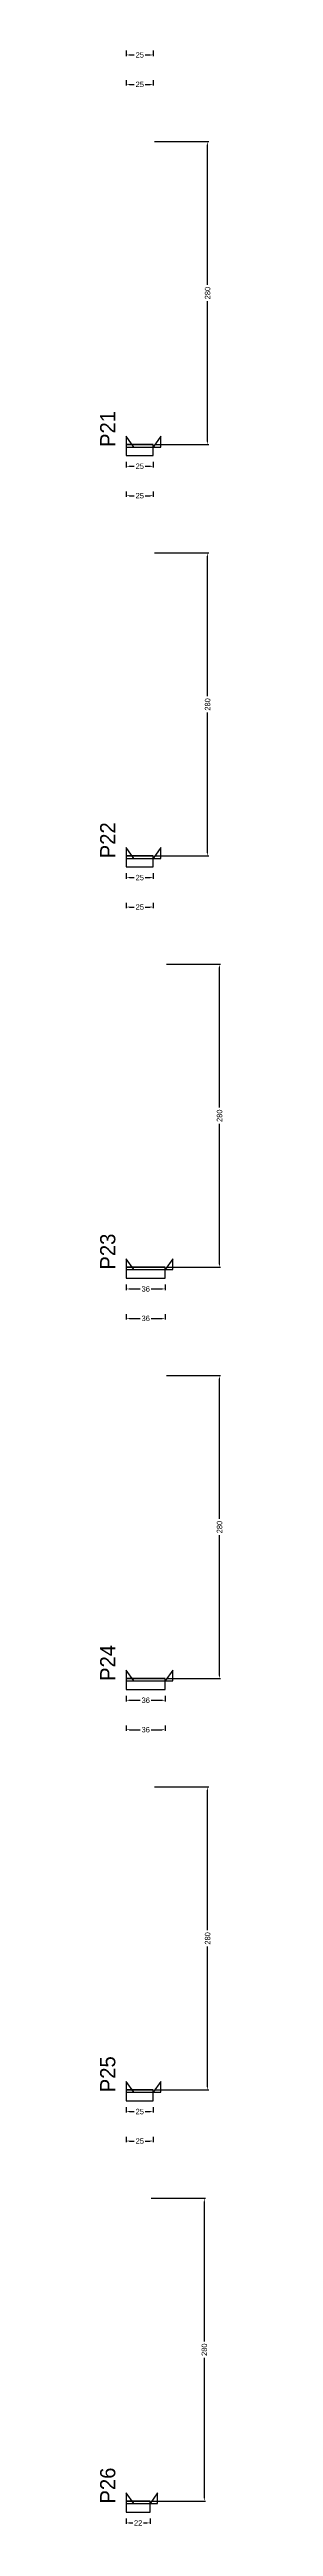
# Model space of a CAD drawing. Header units: centimetres. Extents: x -10500 to 4299, y -38766 to 295.
# Drawn here: x 3976 to 4089, y -9521 to -7233 of the extents above; entities that cross this region are included whole.
import ezdxf

# ---------------------------------------------------------------- set-up
doc = ezdxf.new("R2010")
doc.units = ezdxf.units.CM
for name, color, linetype in [('NOMENCLATURA', 7, 'Continuous'), ('SARR_2.2x10', 60, 'Continuous'), ('SARR_2.2x7', 40, 'Continuous')]:
    doc.layers.add(name, color=color, linetype=linetype)
doc.dimstyles.new('PAINEL-NOVA', dxfattribs={"dimtxt": 5, "dimasz": 3, "dimexe": 1, "dimexo": 1, "dimgap": 1, "dimtad": 1, "dimcen": 2.5, "dimazin": 3, "dimtfac": 1, "dimtmove": 0, "dimatfit": 3})

# ---------------------------------------------------------------- blocks, each defined once
blk = doc.blocks.new('_CLOSEDFILLED')
at = {"color": 0, "linetype": 'BYBLOCK'}
blk.add_solid([(-1, 0.16), (0, 0), (-1, -0.16)], dxfattribs=at)
blk = doc.blocks.new('*D579')
for p, q in [((4000, -7233.8), (4000, -7238.8)), ((4003, -7237.8), (4007.5, -7237.8)), ((4017.5, -7237.8), (4022, -7237.8)), ((4025, -7233.8), (4025, -7238.8))]:
    blk.add_line(p, q)
at = {"layer": 'Defpoints'}
for p in [(4000, -7232.8), (4000, -7237.8), (4025, -7232.8)]:
    blk.add_point(p, dxfattribs=at)
at = {"layer": 'SARR_2.2x10', "xscale": 3, "yscale": 3, "rotation": 180}
blk.add_blockref('_CLOSEDFILLED', (4000, -7237.8), dxfattribs=at)
at = {"layer": 'SARR_2.2x10', "xscale": 3, "yscale": 3}
blk.add_blockref('_CLOSEDFILLED', (4025, -7237.8), dxfattribs=at)
at = {"layer": 'SARR_2.2x10', "insert": (4012.5, -7237.8), "char_height": 5, "attachment_point": 5}
blk.add_mtext('25', dxfattribs=at)
blk = doc.blocks.new('*D584')
for p, q in [((4000, -7261), (4000, -7266)), ((4003, -7265), (4007.5, -7265)), ((4017.5, -7265), (4022, -7265)), ((4025, -7261), (4025, -7266))]:
    blk.add_line(p, q)
at = {"layer": 'Defpoints'}
for p in [(4000, -7260), (4000, -7265), (4025, -7260)]:
    blk.add_point(p, dxfattribs=at)
at = {"layer": 'SARR_2.2x10', "xscale": 3, "yscale": 3, "rotation": 180}
blk.add_blockref('_CLOSEDFILLED', (4000, -7265), dxfattribs=at)
at = {"layer": 'SARR_2.2x10', "xscale": 3, "yscale": 3}
blk.add_blockref('_CLOSEDFILLED', (4025, -7265), dxfattribs=at)
at = {"layer": 'SARR_2.2x10', "insert": (4012.5, -7265), "char_height": 5, "attachment_point": 5}
blk.add_mtext('25', dxfattribs=at)
blk = doc.blocks.new('*D605')
for p, q in [((4000, -7613.8), (4000, -7618.8)), ((4003, -7617.8), (4007.5, -7617.8)), ((4017.5, -7617.8), (4022, -7617.8)), ((4025, -7613.8), (4025, -7618.8))]:
    blk.add_line(p, q)
at = {"layer": 'Defpoints'}
for p in [(4000, -7612.8), (4000, -7617.8), (4025, -7612.8)]:
    blk.add_point(p, dxfattribs=at)
at = {"layer": 'SARR_2.2x10', "xscale": 3, "yscale": 3, "rotation": 180}
blk.add_blockref('_CLOSEDFILLED', (4000, -7617.8), dxfattribs=at)
at = {"layer": 'SARR_2.2x10', "xscale": 3, "yscale": 3}
blk.add_blockref('_CLOSEDFILLED', (4025, -7617.8), dxfattribs=at)
at = {"layer": 'SARR_2.2x10', "insert": (4012.5, -7617.8), "char_height": 5, "attachment_point": 5}
blk.add_mtext('25', dxfattribs=at)
blk = doc.blocks.new('*D606')
for p, q in [((4026, -7317.8), (4076, -7317.8)), ((4075, -7450.3), (4075, -7320.8)), ((4075, -7594.8), (4075, -7465.3)), ((4026, -7597.8), (4076, -7597.8))]:
    blk.add_line(p, q)
at = {"layer": 'Defpoints'}
for p in [(4025, -7317.8), (4025, -7597.8), (4075, -7597.8)]:
    blk.add_point(p, dxfattribs=at)
at = {"layer": 'SARR_2.2x10', "xscale": 3, "yscale": 3}
for p, rotation in [((4075, -7317.8), 90), ((4075, -7597.8), 270)]:
    blk.add_blockref('_CLOSEDFILLED', p, dxfattribs=dict(at, rotation=rotation))
at = {"layer": 'SARR_2.2x10', "insert": (4075, -7457.8), "char_height": 5, "attachment_point": 5, "rotation": 90}
blk.add_mtext('280', dxfattribs=at)
blk = doc.blocks.new('*D607')
for p, q in [((4026, -7317.8), (4076, -7317.8)), ((4075, -7450.3), (4075, -7320.8)), ((4075, -7594.8), (4075, -7465.3)), ((4026, -7597.8), (4076, -7597.8))]:
    blk.add_line(p, q)
at = {"layer": 'Defpoints'}
for p in [(4025, -7317.8), (4025, -7597.8), (4075, -7597.8)]:
    blk.add_point(p, dxfattribs=at)
at = {"layer": 'SARR_2.2x10', "xscale": 3, "yscale": 3}
for p, rotation in [((4075, -7317.8), 90), ((4075, -7597.8), 270)]:
    blk.add_blockref('_CLOSEDFILLED', p, dxfattribs=dict(at, rotation=rotation))
at = {"layer": 'SARR_2.2x10', "insert": (4075, -7457.8), "char_height": 5, "attachment_point": 5, "rotation": 90}
blk.add_mtext('280', dxfattribs=at)
blk = doc.blocks.new('*D608')
for p, q in [((4026, -7317.8), (4076, -7317.8)), ((4075, -7450.3), (4075, -7320.8)), ((4075, -7594.8), (4075, -7465.3)), ((4026, -7597.8), (4076, -7597.8))]:
    blk.add_line(p, q)
at = {"layer": 'Defpoints'}
for p in [(4025, -7317.8), (4025, -7597.8), (4075, -7597.8)]:
    blk.add_point(p, dxfattribs=at)
at = {"layer": 'SARR_2.2x10', "xscale": 3, "yscale": 3}
for p, rotation in [((4075, -7317.8), 90), ((4075, -7597.8), 270)]:
    blk.add_blockref('_CLOSEDFILLED', p, dxfattribs=dict(at, rotation=rotation))
at = {"layer": 'SARR_2.2x10', "insert": (4075, -7457.8), "char_height": 5, "attachment_point": 5, "rotation": 90}
blk.add_mtext('280', dxfattribs=at)
blk = doc.blocks.new('*D609')
for p, q in [((4026, -7317.8), (4076, -7317.8)), ((4075, -7450.3), (4075, -7320.8)), ((4075, -7594.8), (4075, -7465.3)), ((4026, -7597.8), (4076, -7597.8))]:
    blk.add_line(p, q)
at = {"layer": 'Defpoints'}
for p in [(4025, -7317.8), (4025, -7597.8), (4075, -7597.8)]:
    blk.add_point(p, dxfattribs=at)
at = {"layer": 'SARR_2.2x10', "xscale": 3, "yscale": 3}
for p, rotation in [((4075, -7317.8), 90), ((4075, -7597.8), 270)]:
    blk.add_blockref('_CLOSEDFILLED', p, dxfattribs=dict(at, rotation=rotation))
at = {"layer": 'SARR_2.2x10', "insert": (4075, -7457.8), "char_height": 5, "attachment_point": 5, "rotation": 90}
blk.add_mtext('280', dxfattribs=at)
blk = doc.blocks.new('*D610')
for p, q in [((4000, -7641), (4000, -7646)), ((4025, -7641), (4025, -7646)), ((4003, -7645), (4007.5, -7645)), ((4017.5, -7645), (4022, -7645))]:
    blk.add_line(p, q)
at = {"layer": 'Defpoints'}
for p in [(4000, -7640), (4025, -7640), (4000, -7645)]:
    blk.add_point(p, dxfattribs=at)
at = {"layer": 'SARR_2.2x10', "xscale": 3, "yscale": 3, "rotation": 180}
blk.add_blockref('_CLOSEDFILLED', (4000, -7645), dxfattribs=at)
at = {"layer": 'SARR_2.2x10', "xscale": 3, "yscale": 3}
blk.add_blockref('_CLOSEDFILLED', (4025, -7645), dxfattribs=at)
at = {"layer": 'SARR_2.2x10', "insert": (4012.5, -7645), "char_height": 5, "attachment_point": 5}
blk.add_mtext('25', dxfattribs=at)
blk = doc.blocks.new('GRA-E')
at = {"layer": 'SARR_2.2x7'}
blk.add_lwpolyline([(0, 0), (7, 0), (0, 10)], close=True, dxfattribs=at)
blk = doc.blocks.new('GRA-D')
at = {"layer": 'SARR_2.2x7'}
blk.add_lwpolyline([(0, 0), (7, 0), (7, 10)], close=True, dxfattribs=at)
blk = doc.blocks.new('*D631')
for p, q in [((4000, -7993.8), (4000, -7998.8)), ((4003, -7997.8), (4007.5, -7997.8)), ((4017.5, -7997.8), (4022, -7997.8)), ((4025, -7993.8), (4025, -7998.8))]:
    blk.add_line(p, q)
at = {"layer": 'Defpoints'}
for p in [(4000, -7992.8), (4000, -7997.8), (4025, -7992.8)]:
    blk.add_point(p, dxfattribs=at)
at = {"layer": 'SARR_2.2x10', "xscale": 3, "yscale": 3, "rotation": 180}
blk.add_blockref('_CLOSEDFILLED', (4000, -7997.8), dxfattribs=at)
at = {"layer": 'SARR_2.2x10', "xscale": 3, "yscale": 3}
blk.add_blockref('_CLOSEDFILLED', (4025, -7997.8), dxfattribs=at)
at = {"layer": 'SARR_2.2x10', "insert": (4012.5, -7997.8), "char_height": 5, "attachment_point": 5}
blk.add_mtext('25', dxfattribs=at)
blk = doc.blocks.new('*D632')
for p, q in [((4026, -7697.8), (4076, -7697.8)), ((4075, -7830.3), (4075, -7700.8)), ((4075, -7974.8), (4075, -7845.3)), ((4026, -7977.8), (4076, -7977.8))]:
    blk.add_line(p, q)
at = {"layer": 'Defpoints'}
for p in [(4025, -7697.8), (4025, -7977.8), (4075, -7977.8)]:
    blk.add_point(p, dxfattribs=at)
at = {"layer": 'SARR_2.2x10', "xscale": 3, "yscale": 3}
for p, rotation in [((4075, -7697.8), 90), ((4075, -7977.8), 270)]:
    blk.add_blockref('_CLOSEDFILLED', p, dxfattribs=dict(at, rotation=rotation))
at = {"layer": 'SARR_2.2x10', "insert": (4075, -7837.8), "char_height": 5, "attachment_point": 5, "rotation": 90}
blk.add_mtext('280', dxfattribs=at)
blk = doc.blocks.new('*D633')
for p, q in [((4026, -7697.8), (4076, -7697.8)), ((4075, -7830.3), (4075, -7700.8)), ((4075, -7974.8), (4075, -7845.3)), ((4026, -7977.8), (4076, -7977.8))]:
    blk.add_line(p, q)
at = {"layer": 'Defpoints'}
for p in [(4025, -7697.8), (4025, -7977.8), (4075, -7977.8)]:
    blk.add_point(p, dxfattribs=at)
at = {"layer": 'SARR_2.2x10', "xscale": 3, "yscale": 3}
for p, rotation in [((4075, -7697.8), 90), ((4075, -7977.8), 270)]:
    blk.add_blockref('_CLOSEDFILLED', p, dxfattribs=dict(at, rotation=rotation))
at = {"layer": 'SARR_2.2x10', "insert": (4075, -7837.8), "char_height": 5, "attachment_point": 5, "rotation": 90}
blk.add_mtext('280', dxfattribs=at)
blk = doc.blocks.new('*D634')
for p, q in [((4026, -7697.8), (4076, -7697.8)), ((4075, -7830.3), (4075, -7700.8)), ((4075, -7974.8), (4075, -7845.3)), ((4026, -7977.8), (4076, -7977.8))]:
    blk.add_line(p, q)
at = {"layer": 'Defpoints'}
for p in [(4025, -7697.8), (4025, -7977.8), (4075, -7977.8)]:
    blk.add_point(p, dxfattribs=at)
at = {"layer": 'SARR_2.2x10', "xscale": 3, "yscale": 3}
for p, rotation in [((4075, -7697.8), 90), ((4075, -7977.8), 270)]:
    blk.add_blockref('_CLOSEDFILLED', p, dxfattribs=dict(at, rotation=rotation))
at = {"layer": 'SARR_2.2x10', "insert": (4075, -7837.8), "char_height": 5, "attachment_point": 5, "rotation": 90}
blk.add_mtext('280', dxfattribs=at)
blk = doc.blocks.new('*D635')
for p, q in [((4026, -7697.8), (4076, -7697.8)), ((4075, -7830.3), (4075, -7700.8)), ((4075, -7974.8), (4075, -7845.3)), ((4026, -7977.8), (4076, -7977.8))]:
    blk.add_line(p, q)
at = {"layer": 'Defpoints'}
for p in [(4025, -7697.8), (4025, -7977.8), (4075, -7977.8)]:
    blk.add_point(p, dxfattribs=at)
at = {"layer": 'SARR_2.2x10', "xscale": 3, "yscale": 3}
for p, rotation in [((4075, -7697.8), 90), ((4075, -7977.8), 270)]:
    blk.add_blockref('_CLOSEDFILLED', p, dxfattribs=dict(at, rotation=rotation))
at = {"layer": 'SARR_2.2x10', "insert": (4075, -7837.8), "char_height": 5, "attachment_point": 5, "rotation": 90}
blk.add_mtext('280', dxfattribs=at)
blk = doc.blocks.new('*D636')
for p, q in [((4000, -8021), (4000, -8026)), ((4003, -8025), (4007.5, -8025)), ((4017.5, -8025), (4022, -8025)), ((4025, -8021), (4025, -8026))]:
    blk.add_line(p, q)
at = {"layer": 'Defpoints'}
for p in [(4000, -8020), (4000, -8025), (4025, -8020)]:
    blk.add_point(p, dxfattribs=at)
at = {"layer": 'SARR_2.2x10', "xscale": 3, "yscale": 3, "rotation": 180}
blk.add_blockref('_CLOSEDFILLED', (4000, -8025), dxfattribs=at)
at = {"layer": 'SARR_2.2x10', "xscale": 3, "yscale": 3}
blk.add_blockref('_CLOSEDFILLED', (4025, -8025), dxfattribs=at)
at = {"layer": 'SARR_2.2x10', "insert": (4012.5, -8025), "char_height": 5, "attachment_point": 5}
blk.add_mtext('25', dxfattribs=at)
blk = doc.blocks.new('*D657')
for p, q in [((4000, -8373.8), (4000, -8378.8)), ((4036, -8373.8), (4036, -8378.8)), ((4003, -8377.8), (4013, -8377.8)), ((4023, -8377.8), (4033, -8377.8))]:
    blk.add_line(p, q)
at = {"layer": 'Defpoints'}
for p in [(4000, -8372.8), (4036, -8372.8), (4000, -8377.8)]:
    blk.add_point(p, dxfattribs=at)
at = {"layer": 'SARR_2.2x10', "xscale": 3, "yscale": 3, "rotation": 180}
blk.add_blockref('_CLOSEDFILLED', (4000, -8377.8), dxfattribs=at)
at = {"layer": 'SARR_2.2x10', "xscale": 3, "yscale": 3}
blk.add_blockref('_CLOSEDFILLED', (4036, -8377.8), dxfattribs=at)
at = {"layer": 'SARR_2.2x10', "insert": (4018, -8377.8), "char_height": 5, "attachment_point": 5}
blk.add_mtext('36', dxfattribs=at)
blk = doc.blocks.new('*D658')
for p, q in [((4037, -8077.8), (4087, -8077.8)), ((4086, -8210.3), (4086, -8080.8)), ((4086, -8354.8), (4086, -8225.3)), ((4037, -8357.8), (4087, -8357.8))]:
    blk.add_line(p, q)
at = {"layer": 'Defpoints'}
for p in [(4036, -8077.8), (4036, -8357.8), (4086, -8357.8)]:
    blk.add_point(p, dxfattribs=at)
at = {"layer": 'SARR_2.2x10', "xscale": 3, "yscale": 3}
for p, rotation in [((4086, -8077.8), 90), ((4086, -8357.8), 270)]:
    blk.add_blockref('_CLOSEDFILLED', p, dxfattribs=dict(at, rotation=rotation))
at = {"layer": 'SARR_2.2x10', "insert": (4086, -8217.8), "char_height": 5, "attachment_point": 5, "rotation": 90}
blk.add_mtext('280', dxfattribs=at)
blk = doc.blocks.new('*D659')
for p, q in [((4037, -8077.8), (4087, -8077.8)), ((4086, -8210.3), (4086, -8080.8)), ((4086, -8354.8), (4086, -8225.3)), ((4037, -8357.8), (4087, -8357.8))]:
    blk.add_line(p, q)
at = {"layer": 'Defpoints'}
for p in [(4036, -8077.8), (4036, -8357.8), (4086, -8357.8)]:
    blk.add_point(p, dxfattribs=at)
at = {"layer": 'SARR_2.2x10', "xscale": 3, "yscale": 3}
for p, rotation in [((4086, -8077.8), 90), ((4086, -8357.8), 270)]:
    blk.add_blockref('_CLOSEDFILLED', p, dxfattribs=dict(at, rotation=rotation))
at = {"layer": 'SARR_2.2x10', "insert": (4086, -8217.8), "char_height": 5, "attachment_point": 5, "rotation": 90}
blk.add_mtext('280', dxfattribs=at)
blk = doc.blocks.new('*D660')
for p, q in [((4037, -8077.8), (4087, -8077.8)), ((4086, -8210.3), (4086, -8080.8)), ((4086, -8354.8), (4086, -8225.3)), ((4037, -8357.8), (4087, -8357.8))]:
    blk.add_line(p, q)
at = {"layer": 'Defpoints'}
for p in [(4036, -8077.8), (4036, -8357.8), (4086, -8357.8)]:
    blk.add_point(p, dxfattribs=at)
at = {"layer": 'SARR_2.2x10', "xscale": 3, "yscale": 3}
for p, rotation in [((4086, -8077.8), 90), ((4086, -8357.8), 270)]:
    blk.add_blockref('_CLOSEDFILLED', p, dxfattribs=dict(at, rotation=rotation))
at = {"layer": 'SARR_2.2x10', "insert": (4086, -8217.8), "char_height": 5, "attachment_point": 5, "rotation": 90}
blk.add_mtext('280', dxfattribs=at)
blk = doc.blocks.new('*D661')
for p, q in [((4037, -8077.8), (4087, -8077.8)), ((4086, -8210.3), (4086, -8080.8)), ((4086, -8354.8), (4086, -8225.3)), ((4037, -8357.8), (4087, -8357.8))]:
    blk.add_line(p, q)
at = {"layer": 'Defpoints'}
for p in [(4036, -8077.8), (4036, -8357.8), (4086, -8357.8)]:
    blk.add_point(p, dxfattribs=at)
at = {"layer": 'SARR_2.2x10', "xscale": 3, "yscale": 3}
for p, rotation in [((4086, -8077.8), 90), ((4086, -8357.8), 270)]:
    blk.add_blockref('_CLOSEDFILLED', p, dxfattribs=dict(at, rotation=rotation))
at = {"layer": 'SARR_2.2x10', "insert": (4086, -8217.8), "char_height": 5, "attachment_point": 5, "rotation": 90}
blk.add_mtext('280', dxfattribs=at)
blk = doc.blocks.new('*D662')
for p, q in [((4000, -8401), (4000, -8406)), ((4003, -8405), (4013, -8405)), ((4023, -8405), (4033, -8405)), ((4036, -8401), (4036, -8406))]:
    blk.add_line(p, q)
at = {"layer": 'Defpoints'}
for p in [(4000, -8400), (4000, -8405), (4036, -8400)]:
    blk.add_point(p, dxfattribs=at)
at = {"layer": 'SARR_2.2x10', "xscale": 3, "yscale": 3, "rotation": 180}
blk.add_blockref('_CLOSEDFILLED', (4000, -8405), dxfattribs=at)
at = {"layer": 'SARR_2.2x10', "xscale": 3, "yscale": 3}
blk.add_blockref('_CLOSEDFILLED', (4036, -8405), dxfattribs=at)
at = {"layer": 'SARR_2.2x10', "insert": (4018, -8405), "char_height": 5, "attachment_point": 5}
blk.add_mtext('36', dxfattribs=at)
blk = doc.blocks.new('*D683')
for p, q in [((4000, -8753.8), (4000, -8758.8)), ((4003, -8757.8), (4013, -8757.8)), ((4023, -8757.8), (4033, -8757.8)), ((4036, -8753.8), (4036, -8758.8))]:
    blk.add_line(p, q)
at = {"layer": 'Defpoints'}
for p in [(4000, -8752.8), (4000, -8757.8), (4036, -8752.8)]:
    blk.add_point(p, dxfattribs=at)
at = {"layer": 'SARR_2.2x10', "xscale": 3, "yscale": 3, "rotation": 180}
blk.add_blockref('_CLOSEDFILLED', (4000, -8757.8), dxfattribs=at)
at = {"layer": 'SARR_2.2x10', "xscale": 3, "yscale": 3}
blk.add_blockref('_CLOSEDFILLED', (4036, -8757.8), dxfattribs=at)
at = {"layer": 'SARR_2.2x10', "insert": (4018, -8757.8), "char_height": 5, "attachment_point": 5}
blk.add_mtext('36', dxfattribs=at)
blk = doc.blocks.new('*D684')
for p, q in [((4037, -8457.8), (4087, -8457.8)), ((4086, -8590.3), (4086, -8460.8)), ((4086, -8734.8), (4086, -8605.3)), ((4037, -8737.8), (4087, -8737.8))]:
    blk.add_line(p, q)
at = {"layer": 'Defpoints'}
for p in [(4036, -8457.8), (4036, -8737.8), (4086, -8737.8)]:
    blk.add_point(p, dxfattribs=at)
at = {"layer": 'SARR_2.2x10', "xscale": 3, "yscale": 3}
for p, rotation in [((4086, -8457.8), 90), ((4086, -8737.8), 270)]:
    blk.add_blockref('_CLOSEDFILLED', p, dxfattribs=dict(at, rotation=rotation))
at = {"layer": 'SARR_2.2x10', "insert": (4086, -8597.8), "char_height": 5, "attachment_point": 5, "rotation": 90}
blk.add_mtext('280', dxfattribs=at)
blk = doc.blocks.new('*D685')
for p, q in [((4037, -8457.8), (4087, -8457.8)), ((4086, -8590.3), (4086, -8460.8)), ((4086, -8734.8), (4086, -8605.3)), ((4037, -8737.8), (4087, -8737.8))]:
    blk.add_line(p, q)
at = {"layer": 'Defpoints'}
for p in [(4036, -8457.8), (4036, -8737.8), (4086, -8737.8)]:
    blk.add_point(p, dxfattribs=at)
at = {"layer": 'SARR_2.2x10', "xscale": 3, "yscale": 3}
for p, rotation in [((4086, -8457.8), 90), ((4086, -8737.8), 270)]:
    blk.add_blockref('_CLOSEDFILLED', p, dxfattribs=dict(at, rotation=rotation))
at = {"layer": 'SARR_2.2x10', "insert": (4086, -8597.8), "char_height": 5, "attachment_point": 5, "rotation": 90}
blk.add_mtext('280', dxfattribs=at)
blk = doc.blocks.new('*D686')
for p, q in [((4037, -8457.8), (4087, -8457.8)), ((4086, -8590.3), (4086, -8460.8)), ((4086, -8734.8), (4086, -8605.3)), ((4037, -8737.8), (4087, -8737.8))]:
    blk.add_line(p, q)
at = {"layer": 'Defpoints'}
for p in [(4036, -8457.8), (4036, -8737.8), (4086, -8737.8)]:
    blk.add_point(p, dxfattribs=at)
at = {"layer": 'SARR_2.2x10', "xscale": 3, "yscale": 3}
for p, rotation in [((4086, -8457.8), 90), ((4086, -8737.8), 270)]:
    blk.add_blockref('_CLOSEDFILLED', p, dxfattribs=dict(at, rotation=rotation))
at = {"layer": 'SARR_2.2x10', "insert": (4086, -8597.8), "char_height": 5, "attachment_point": 5, "rotation": 90}
blk.add_mtext('280', dxfattribs=at)
blk = doc.blocks.new('*D687')
for p, q in [((4037, -8457.8), (4087, -8457.8)), ((4086, -8590.3), (4086, -8460.8)), ((4086, -8734.8), (4086, -8605.3)), ((4037, -8737.8), (4087, -8737.8))]:
    blk.add_line(p, q)
at = {"layer": 'Defpoints'}
for p in [(4036, -8457.8), (4036, -8737.8), (4086, -8737.8)]:
    blk.add_point(p, dxfattribs=at)
at = {"layer": 'SARR_2.2x10', "xscale": 3, "yscale": 3}
for p, rotation in [((4086, -8457.8), 90), ((4086, -8737.8), 270)]:
    blk.add_blockref('_CLOSEDFILLED', p, dxfattribs=dict(at, rotation=rotation))
at = {"layer": 'SARR_2.2x10', "insert": (4086, -8597.8), "char_height": 5, "attachment_point": 5, "rotation": 90}
blk.add_mtext('280', dxfattribs=at)
blk = doc.blocks.new('*D688')
for p, q in [((4000, -8781), (4000, -8786)), ((4003, -8785), (4013, -8785)), ((4023, -8785), (4033, -8785)), ((4036, -8781), (4036, -8786))]:
    blk.add_line(p, q)
at = {"layer": 'Defpoints'}
for p in [(4000, -8780), (4000, -8785), (4036, -8780)]:
    blk.add_point(p, dxfattribs=at)
at = {"layer": 'SARR_2.2x10', "xscale": 3, "yscale": 3, "rotation": 180}
blk.add_blockref('_CLOSEDFILLED', (4000, -8785), dxfattribs=at)
at = {"layer": 'SARR_2.2x10', "xscale": 3, "yscale": 3}
blk.add_blockref('_CLOSEDFILLED', (4036, -8785), dxfattribs=at)
at = {"layer": 'SARR_2.2x10', "insert": (4018, -8785), "char_height": 5, "attachment_point": 5}
blk.add_mtext('36', dxfattribs=at)
blk = doc.blocks.new('*D709')
for p, q in [((4000, -9133.8), (4000, -9138.8)), ((4003, -9137.8), (4007.5, -9137.8)), ((4017.5, -9137.8), (4022, -9137.8)), ((4025, -9133.8), (4025, -9138.8))]:
    blk.add_line(p, q)
at = {"layer": 'Defpoints'}
for p in [(4000, -9132.8), (4000, -9137.8), (4025, -9132.8)]:
    blk.add_point(p, dxfattribs=at)
at = {"layer": 'SARR_2.2x10', "xscale": 3, "yscale": 3, "rotation": 180}
blk.add_blockref('_CLOSEDFILLED', (4000, -9137.8), dxfattribs=at)
at = {"layer": 'SARR_2.2x10', "xscale": 3, "yscale": 3}
blk.add_blockref('_CLOSEDFILLED', (4025, -9137.8), dxfattribs=at)
at = {"layer": 'SARR_2.2x10', "insert": (4012.5, -9137.8), "char_height": 5, "attachment_point": 5}
blk.add_mtext('25', dxfattribs=at)
blk = doc.blocks.new('*D710')
for p, q in [((4026, -8837.8), (4076, -8837.8)), ((4075, -8970.3), (4075, -8840.8)), ((4075, -9114.8), (4075, -8985.3)), ((4026, -9117.8), (4076, -9117.8))]:
    blk.add_line(p, q)
at = {"layer": 'Defpoints'}
for p in [(4025, -8837.8), (4025, -9117.8), (4075, -9117.8)]:
    blk.add_point(p, dxfattribs=at)
at = {"layer": 'SARR_2.2x10', "xscale": 3, "yscale": 3}
for p, rotation in [((4075, -8837.8), 90), ((4075, -9117.8), 270)]:
    blk.add_blockref('_CLOSEDFILLED', p, dxfattribs=dict(at, rotation=rotation))
at = {"layer": 'SARR_2.2x10', "insert": (4075, -8977.8), "char_height": 5, "attachment_point": 5, "rotation": 90}
blk.add_mtext('280', dxfattribs=at)
blk = doc.blocks.new('*D711')
for p, q in [((4026, -8837.8), (4076, -8837.8)), ((4075, -8970.3), (4075, -8840.8)), ((4075, -9114.8), (4075, -8985.3)), ((4026, -9117.8), (4076, -9117.8))]:
    blk.add_line(p, q)
at = {"layer": 'Defpoints'}
for p in [(4025, -8837.8), (4025, -9117.8), (4075, -9117.8)]:
    blk.add_point(p, dxfattribs=at)
at = {"layer": 'SARR_2.2x10', "xscale": 3, "yscale": 3}
for p, rotation in [((4075, -8837.8), 90), ((4075, -9117.8), 270)]:
    blk.add_blockref('_CLOSEDFILLED', p, dxfattribs=dict(at, rotation=rotation))
at = {"layer": 'SARR_2.2x10', "insert": (4075, -8977.8), "char_height": 5, "attachment_point": 5, "rotation": 90}
blk.add_mtext('280', dxfattribs=at)
blk = doc.blocks.new('*D712')
for p, q in [((4026, -8837.8), (4076, -8837.8)), ((4075, -8970.3), (4075, -8840.8)), ((4075, -9114.8), (4075, -8985.3)), ((4026, -9117.8), (4076, -9117.8))]:
    blk.add_line(p, q)
at = {"layer": 'Defpoints'}
for p in [(4025, -8837.8), (4025, -9117.8), (4075, -9117.8)]:
    blk.add_point(p, dxfattribs=at)
at = {"layer": 'SARR_2.2x10', "xscale": 3, "yscale": 3}
for p, rotation in [((4075, -8837.8), 90), ((4075, -9117.8), 270)]:
    blk.add_blockref('_CLOSEDFILLED', p, dxfattribs=dict(at, rotation=rotation))
at = {"layer": 'SARR_2.2x10', "insert": (4075, -8977.8), "char_height": 5, "attachment_point": 5, "rotation": 90}
blk.add_mtext('280', dxfattribs=at)
blk = doc.blocks.new('*D713')
for p, q in [((4026, -8837.8), (4076, -8837.8)), ((4075, -8970.3), (4075, -8840.8)), ((4075, -9114.8), (4075, -8985.3)), ((4026, -9117.8), (4076, -9117.8))]:
    blk.add_line(p, q)
at = {"layer": 'Defpoints'}
for p in [(4025, -8837.8), (4025, -9117.8), (4075, -9117.8)]:
    blk.add_point(p, dxfattribs=at)
at = {"layer": 'SARR_2.2x10', "xscale": 3, "yscale": 3}
for p, rotation in [((4075, -8837.8), 90), ((4075, -9117.8), 270)]:
    blk.add_blockref('_CLOSEDFILLED', p, dxfattribs=dict(at, rotation=rotation))
at = {"layer": 'SARR_2.2x10', "insert": (4075, -8977.8), "char_height": 5, "attachment_point": 5, "rotation": 90}
blk.add_mtext('280', dxfattribs=at)
blk = doc.blocks.new('*D714')
for p, q in [((4000, -9161), (4000, -9166)), ((4003, -9165), (4007.5, -9165)), ((4017.5, -9165), (4022, -9165)), ((4025, -9161), (4025, -9166))]:
    blk.add_line(p, q)
at = {"layer": 'Defpoints'}
for p in [(4000, -9160), (4000, -9165), (4025, -9160)]:
    blk.add_point(p, dxfattribs=at)
at = {"layer": 'SARR_2.2x10', "xscale": 3, "yscale": 3, "rotation": 180}
blk.add_blockref('_CLOSEDFILLED', (4000, -9165), dxfattribs=at)
at = {"layer": 'SARR_2.2x10', "xscale": 3, "yscale": 3}
blk.add_blockref('_CLOSEDFILLED', (4025, -9165), dxfattribs=at)
at = {"layer": 'SARR_2.2x10', "insert": (4012.5, -9165), "char_height": 5, "attachment_point": 5}
blk.add_mtext('25', dxfattribs=at)
blk = doc.blocks.new('*D735')
for p, q in [((4000, -9513.8), (4000, -9518.8)), ((4003, -9517.8), (4006, -9517.8)), ((4016, -9517.8), (4019, -9517.8)), ((4022, -9513.8), (4022, -9518.8))]:
    blk.add_line(p, q)
at = {"layer": 'Defpoints'}
for p in [(4000, -9512.8), (4000, -9517.8), (4022, -9512.8)]:
    blk.add_point(p, dxfattribs=at)
at = {"layer": 'SARR_2.2x10', "xscale": 3, "yscale": 3, "rotation": 180}
blk.add_blockref('_CLOSEDFILLED', (4000, -9517.8), dxfattribs=at)
at = {"layer": 'SARR_2.2x10', "xscale": 3, "yscale": 3}
blk.add_blockref('_CLOSEDFILLED', (4022, -9517.8), dxfattribs=at)
at = {"layer": 'SARR_2.2x10', "insert": (4011, -9517.8), "char_height": 5, "attachment_point": 5}
blk.add_mtext('22', dxfattribs=at)
blk = doc.blocks.new('*D736')
for p, q in [((4023, -9217.8), (4073, -9217.8)), ((4072, -9350.3), (4072, -9220.8)), ((4072, -9494.8), (4072, -9365.3)), ((4023, -9497.8), (4073, -9497.8))]:
    blk.add_line(p, q)
at = {"layer": 'Defpoints'}
for p in [(4022, -9217.8), (4022, -9497.8), (4072, -9497.8)]:
    blk.add_point(p, dxfattribs=at)
at = {"layer": 'SARR_2.2x10', "xscale": 3, "yscale": 3}
for p, rotation in [((4072, -9217.8), 90), ((4072, -9497.8), 270)]:
    blk.add_blockref('_CLOSEDFILLED', p, dxfattribs=dict(at, rotation=rotation))
at = {"layer": 'SARR_2.2x10', "insert": (4072, -9357.8), "char_height": 5, "attachment_point": 5, "rotation": 90}
blk.add_mtext('280', dxfattribs=at)
blk = doc.blocks.new('*D737')
for p, q in [((4023, -9217.8), (4073, -9217.8)), ((4072, -9350.3), (4072, -9220.8)), ((4072, -9494.8), (4072, -9365.3)), ((4023, -9497.8), (4073, -9497.8))]:
    blk.add_line(p, q)
at = {"layer": 'Defpoints'}
for p in [(4022, -9217.8), (4022, -9497.8), (4072, -9497.8)]:
    blk.add_point(p, dxfattribs=at)
at = {"layer": 'SARR_2.2x10', "xscale": 3, "yscale": 3}
for p, rotation in [((4072, -9217.8), 90), ((4072, -9497.8), 270)]:
    blk.add_blockref('_CLOSEDFILLED', p, dxfattribs=dict(at, rotation=rotation))
at = {"layer": 'SARR_2.2x10', "insert": (4072, -9357.8), "char_height": 5, "attachment_point": 5, "rotation": 90}
blk.add_mtext('280', dxfattribs=at)
blk = doc.blocks.new('*D738')
for p, q in [((4023, -9217.8), (4073, -9217.8)), ((4072, -9350.3), (4072, -9220.8)), ((4072, -9494.8), (4072, -9365.3)), ((4023, -9497.8), (4073, -9497.8))]:
    blk.add_line(p, q)
at = {"layer": 'Defpoints'}
for p in [(4022, -9217.8), (4022, -9497.8), (4072, -9497.8)]:
    blk.add_point(p, dxfattribs=at)
at = {"layer": 'SARR_2.2x10', "xscale": 3, "yscale": 3}
for p, rotation in [((4072, -9217.8), 90), ((4072, -9497.8), 270)]:
    blk.add_blockref('_CLOSEDFILLED', p, dxfattribs=dict(at, rotation=rotation))
at = {"layer": 'SARR_2.2x10', "insert": (4072, -9357.8), "char_height": 5, "attachment_point": 5, "rotation": 90}
blk.add_mtext('280', dxfattribs=at)
blk = doc.blocks.new('*D739')
for p, q in [((4023, -9217.8), (4073, -9217.8)), ((4072, -9350.3), (4072, -9220.8)), ((4072, -9494.8), (4072, -9365.3)), ((4023, -9497.8), (4073, -9497.8))]:
    blk.add_line(p, q)
at = {"layer": 'Defpoints'}
for p in [(4022, -9217.8), (4022, -9497.8), (4072, -9497.8)]:
    blk.add_point(p, dxfattribs=at)
at = {"layer": 'SARR_2.2x10', "xscale": 3, "yscale": 3}
for p, rotation in [((4072, -9217.8), 90), ((4072, -9497.8), 270)]:
    blk.add_blockref('_CLOSEDFILLED', p, dxfattribs=dict(at, rotation=rotation))
at = {"layer": 'SARR_2.2x10', "insert": (4072, -9357.8), "char_height": 5, "attachment_point": 5, "rotation": 90}
blk.add_mtext('280', dxfattribs=at)

msp = doc.modelspace()

# ---------------------------------------------------------------- linework, layer by layer
at = {"layer": 'SARR_2.2x10'}
for p, q in [((4025, -7597.8), (4000, -7597.8)), ((4000, -7597.8), (4000, -7607.8)), ((4000, -7607.8), (4025, -7607.8)), ((4025, -7607.8), (4025, -7597.8)), ((4025, -7977.8), (4000, -7977.8)), ((4000, -7977.8), (4000, -7987.8)), ((4025, -7987.8), (4025, -7977.8)), ((4000, -7987.8), (4025, -7987.8)), ((4036, -8357.8), (4000, -8357.8)), ((4000, -8357.8), (4000, -8367.8)), ((4000, -8367.8), (4036, -8367.8)), ((4036, -8367.8), (4036, -8357.8)), ((4036, -8737.8), (4000, -8737.8)), ((4000, -8737.8), (4000, -8747.8)), ((4036, -8747.8), (4036, -8737.8)), ((4000, -8747.8), (4036, -8747.8)), ((4025, -9117.8), (4000, -9117.8)), ((4000, -9117.8), (4000, -9127.8)), ((4000, -9127.8), (4025, -9127.8)), ((4025, -9127.8), (4025, -9117.8)), ((4022, -9497.8), (4000, -9497.8)), ((4000, -9497.8), (4000, -9507.8)), ((4000, -9507.8), (4022, -9507.8)), ((4022, -9507.8), (4022, -9497.8))]:
    msp.add_line(p, q, dxfattribs=at)
at = {"layer": 'SARR_2.2x7'}
for p, q in [((4025, -7597.8), (4000, -7597.8)), ((4000, -7597.8), (4000, -7600)), ((4000, -7597.8), (4007, -7597.8)), ((4000, -7597.8), (4007, -7597.8)), ((4000, -7597.8), (4007, -7597.8)), ((4000, -7597.8), (4007, -7597.8)), ((4000, -7600), (4025, -7600)), ((4007, -7597.8), (4025, -7597.8)), ((4007, -7597.8), (4025, -7597.8)), ((4007, -7597.8), (4025, -7597.8)), ((4007, -7597.8), (4025, -7597.8)), ((4025, -7600), (4025, -7597.8)), ((4025, -7977.8), (4000, -7977.8)), ((4000, -7977.8), (4000, -7980)), ((4000, -7977.8), (4007, -7977.8)), ((4000, -7977.8), (4007, -7977.8)), ((4000, -7977.8), (4007, -7977.8)), ((4000, -7977.8), (4007, -7977.8)), ((4000, -7980), (4025, -7980)), ((4007, -7977.8), (4025, -7977.8)), ((4007, -7977.8), (4025, -7977.8)), ((4007, -7977.8), (4025, -7977.8)), ((4007, -7977.8), (4025, -7977.8)), ((4025, -7980), (4025, -7977.8)), ((4036, -8357.8), (4000, -8357.8)), ((4000, -8357.8), (4000, -8360)), ((4000, -8357.8), (4007, -8357.8)), ((4000, -8357.8), (4007, -8357.8)), ((4000, -8357.8), (4007, -8357.8)), ((4000, -8357.8), (4007, -8357.8)), ((4000, -8360), (4036, -8360)), ((4007, -8357.8), (4036, -8357.8)), ((4007, -8357.8), (4036, -8357.8)), ((4007, -8357.8), (4036, -8357.8)), ((4007, -8357.8), (4036, -8357.8)), ((4036, -8360), (4036, -8357.8)), ((4036, -8737.8), (4000, -8737.8)), ((4000, -8737.8), (4000, -8740)), ((4000, -8737.8), (4007, -8737.8)), ((4000, -8737.8), (4007, -8737.8)), ((4000, -8737.8), (4007, -8737.8)), ((4000, -8737.8), (4007, -8737.8)), ((4000, -8740), (4036, -8740)), ((4007, -8737.8), (4036, -8737.8)), ((4007, -8737.8), (4036, -8737.8)), ((4007, -8737.8), (4036, -8737.8)), ((4007, -8737.8), (4036, -8737.8)), ((4036, -8740), (4036, -8737.8)), ((4025, -9117.8), (4000, -9117.8)), ((4000, -9117.8), (4000, -9120)), ((4000, -9117.8), (4007, -9117.8)), ((4000, -9117.8), (4007, -9117.8)), ((4000, -9117.8), (4007, -9117.8)), ((4000, -9117.8), (4007, -9117.8)), ((4000, -9120), (4025, -9120)), ((4007, -9117.8), (4025, -9117.8)), ((4007, -9117.8), (4025, -9117.8)), ((4007, -9117.8), (4025, -9117.8)), ((4007, -9117.8), (4025, -9117.8)), ((4025, -9120), (4025, -9117.8)), ((4022, -9497.8), (4000, -9497.8)), ((4000, -9497.8), (4000, -9500)), ((4000, -9497.8), (4007, -9497.8)), ((4000, -9497.8), (4007, -9497.8)), ((4000, -9497.8), (4007, -9497.8)), ((4000, -9497.8), (4007, -9497.8)), ((4000, -9500), (4022, -9500)), ((4007, -9497.8), (4022, -9497.8)), ((4007, -9497.8), (4022, -9497.8)), ((4007, -9497.8), (4022, -9497.8)), ((4007, -9497.8), (4022, -9497.8)), ((4022, -9500), (4022, -9497.8))]:
    msp.add_line(p, q, dxfattribs=at)

# ---------------------------------------------------------------- block references
for name, p in [('GRA-E', (4000, -7600)), ('GRA-D', (4025, -7600)), ('GRA-E', (4000, -7980)), ('GRA-D', (4025, -7980)), ('GRA-E', (4000, -8360)), ('GRA-D', (4036, -8360)), ('GRA-E', (4000, -8740)), ('GRA-D', (4036, -8740)), ('GRA-E', (4000, -9120)), ('GRA-D', (4025, -9120)), ('GRA-E', (4000, -9500)), ('GRA-D', (4022, -9500))]:
    msp.add_blockref(name, p, dxfattribs=at)

# ---------------------------------------------------------------- texts
at = {"layer": 'NOMENCLATURA'}
for s, p in [('P21', (3990, -7600)), ('P22', (3990, -7980)), ('P23', (3990, -8360)), ('P24', (3990, -8740)), ('P25', (3990, -9120)), ('P26', (3990, -9500))]:
    msp.add_text(s, height=14, rotation=90, dxfattribs=at).set_placement(p)

# ---------------------------------------------------------------- dimensions: what is measured, and where the dimension line sits
at = {"layer": 'SARR_2.2x10'}
for base, p1, p2, picture, middle in [((4000, -7237.8), (4000, -7232.8), (4025, -7232.8), '*D579', (4012.5, -7237.8)), ((4000, -7265), (4000, -7260), (4025, -7260), '*D584', (4012.5, -7265)), ((4000, -7617.8), (4000, -7612.8), (4025, -7612.8), '*D605', (4012.5, -7617.8)), ((4000, -7645), (4000, -7640), (4025, -7640), '*D610', (4012.5, -7645)), ((4000, -7997.8), (4000, -7992.8), (4025, -7992.8), '*D631', (4012.5, -7997.8)), ((4000, -8025), (4000, -8020), (4025, -8020), '*D636', (4012.5, -8025)), ((4000, -8377.8), (4000, -8372.8), (4036, -8372.8), '*D657', (4018, -8377.8)), ((4000, -8405), (4000, -8400), (4036, -8400), '*D662', (4018, -8405)), ((4000, -8757.8), (4000, -8752.8), (4036, -8752.8), '*D683', (4018, -8757.8)), ((4000, -8785), (4000, -8780), (4036, -8780), '*D688', (4018, -8785)), ((4000, -9137.8), (4000, -9132.8), (4025, -9132.8), '*D709', (4012.5, -9137.8)), ((4000, -9165), (4000, -9160), (4025, -9160), '*D714', (4012.5, -9165)), ((4000, -9517.8), (4000, -9512.8), (4022, -9512.8), '*D735', (4011, -9517.8))]:
    dim = msp.add_linear_dim(base=base, p1=p1, p2=p2, dimstyle='PAINEL-NOVA', dxfattribs=at)
    dim.commit()
    dim.dimension.update_dxf_attribs({"geometry": picture, "text_midpoint": middle})
for base, p1, p2, picture, middle in [((4075, -7597.8), (4025, -7597.8), (4025, -7317.8), '*D606', (4075, -7457.8)), ((4075, -7597.8), (4025, -7597.8), (4025, -7317.8), '*D607', (4075, -7457.8)), ((4075, -7597.8), (4025, -7597.8), (4025, -7317.8), '*D608', (4075, -7457.8)), ((4075, -7597.8), (4025, -7597.8), (4025, -7317.8), '*D609', (4075, -7457.8)), ((4075, -7977.8), (4025, -7977.8), (4025, -7697.8), '*D632', (4075, -7837.8)), ((4075, -7977.8), (4025, -7977.8), (4025, -7697.8), '*D633', (4075, -7837.8)), ((4075, -7977.8), (4025, -7977.8), (4025, -7697.8), '*D634', (4075, -7837.8)), ((4075, -7977.8), (4025, -7977.8), (4025, -7697.8), '*D635', (4075, -7837.8)), ((4086, -8357.8), (4036, -8357.8), (4036, -8077.8), '*D658', (4086, -8217.8)), ((4086, -8357.8), (4036, -8357.8), (4036, -8077.8), '*D659', (4086, -8217.8)), ((4086, -8357.8), (4036, -8357.8), (4036, -8077.8), '*D660', (4086, -8217.8)), ((4086, -8357.8), (4036, -8357.8), (4036, -8077.8), '*D661', (4086, -8217.8)), ((4086, -8737.8), (4036, -8737.8), (4036, -8457.8), '*D684', (4086, -8597.8)), ((4086, -8737.8), (4036, -8737.8), (4036, -8457.8), '*D685', (4086, -8597.8)), ((4086, -8737.8), (4036, -8737.8), (4036, -8457.8), '*D686', (4086, -8597.8)), ((4086, -8737.8), (4036, -8737.8), (4036, -8457.8), '*D687', (4086, -8597.8)), ((4075, -9117.8), (4025, -9117.8), (4025, -8837.8), '*D710', (4075, -8977.8)), ((4075, -9117.8), (4025, -9117.8), (4025, -8837.8), '*D711', (4075, -8977.8)), ((4075, -9117.8), (4025, -9117.8), (4025, -8837.8), '*D712', (4075, -8977.8)), ((4075, -9117.8), (4025, -9117.8), (4025, -8837.8), '*D713', (4075, -8977.8)), ((4072, -9497.8), (4022, -9497.8), (4022, -9217.8), '*D736', (4072, -9357.8)), ((4072, -9497.8), (4022, -9497.8), (4022, -9217.8), '*D737', (4072, -9357.8)), ((4072, -9497.8), (4022, -9497.8), (4022, -9217.8), '*D738', (4072, -9357.8)), ((4072, -9497.8), (4022, -9497.8), (4022, -9217.8), '*D739', (4072, -9357.8))]:
    dim = msp.add_linear_dim(base=base, p1=p1, p2=p2, angle=90, dimstyle='PAINEL-NOVA', dxfattribs=at)
    dim.commit()
    dim.dimension.update_dxf_attribs({"geometry": picture, "text_midpoint": middle})

doc.saveas('drawing.dxf')
